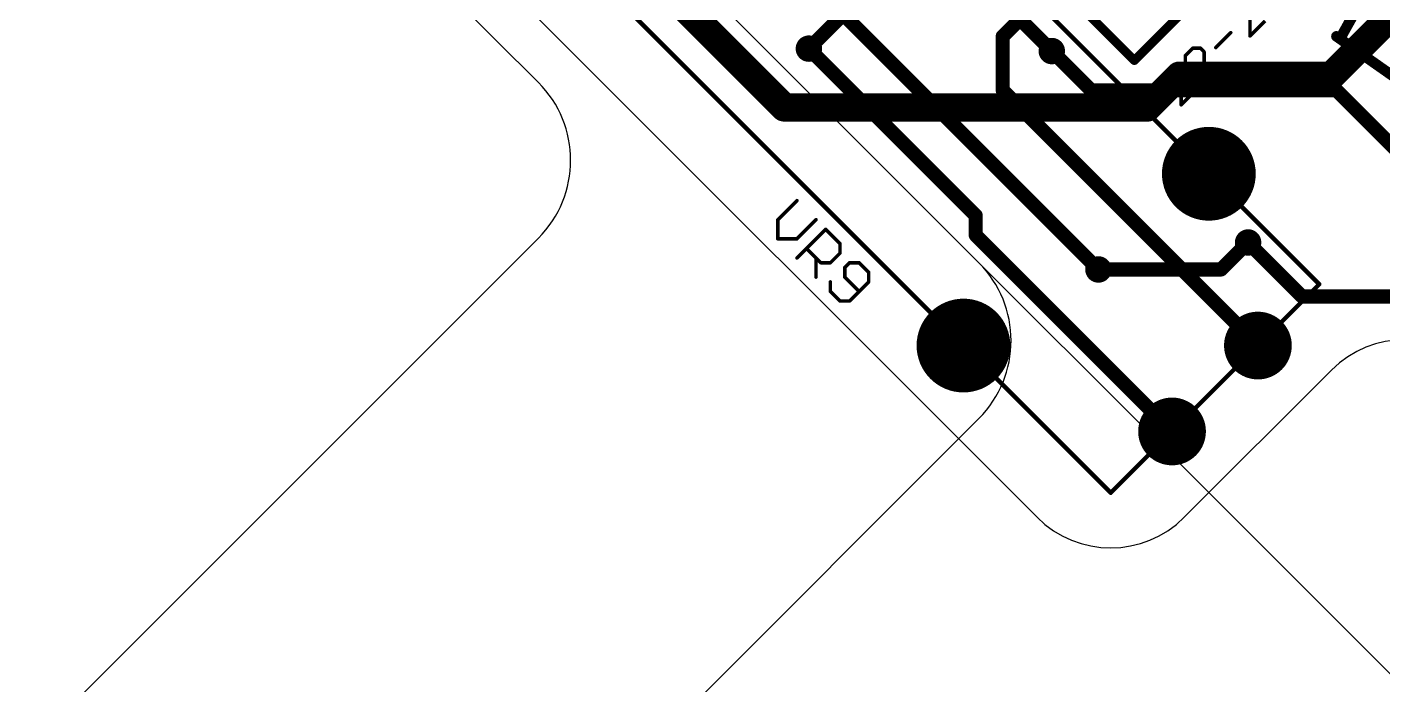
# Model space of a CAD drawing. Extents: x -76 to 580, y -41 to 95.
# Drawn here: x 455.26 to 494.33, y -8.36 to 10.59 of the extents above; entities that cross this region are included whole.
import ezdxf

# ---------------------------------------------------------------- set-up
doc = ezdxf.new("R2010")
doc.units = 0
for name, color, linetype in [('1', 22, 'CONTINUOUS'), ('16', 175, 'CONTINUOUS'), ('17', 82, 'CONTINUOUS'), ('18', 82, 'CONTINUOUS'), ('20', 7, 'CONTINUOUS'), ('21', 32, 'CONTINUOUS'), ('23', 7, 'CONTINUOUS'), ('25', 253, 'CONTINUOUS'), ('27', 253, 'CONTINUOUS'), ('29', 253, 'CONTINUOUS'), ('30', 253, 'CONTINUOUS'), ('44', 253, 'CONTINUOUS'), ('51', 53, 'CONTINUOUS'), ('57', 253, 'CONTINUOUS')]:
    doc.layers.add(name, color=color, linetype=linetype)

# ---------------------------------------------------------------- blocks, each defined once
blk = doc.blocks.new('ROUNDP')
at = {"const_width": 0.5}
blk.add_lwpolyline([(0, -0.25, 1), (0, 0.25, 1), (0, -0.25)], format="xyb", dxfattribs=at)
blk = doc.blocks.new('ROUNDV')
at = {"const_width": 0.5}
blk.add_lwpolyline([(0, -0.25, 1), (0, 0.25, 1), (0, -0.25)], format="xyb", dxfattribs=at)

msp = doc.modelspace()

# ---------------------------------------------------------------- linework, layer by layer
at = {"layer": '1'}
for points, const_width in [([(486.1359, 3.6062), (462.8721, 26.8701)], 0.4064), ([(493.1363, 10.3238), (496.1768, 15.7685)], 0.3048), ([(485.8248, 12.7703), (483.3782, 10.3238)], 0.4064), ([(477.7921, 9.9702), (482.6004, 5.1619)], 0.4064), ([(483.3782, 10.3238), (483.3782, 8.7681)], 0.4064), ([(492.9948, 10.3238), (496.3182, 7.9903)], 0.3048), ([(485.9238, 8.7681), (484.7924, 9.8995)], 0.4064), ([(490.7321, 1.4142), (483.3782, 8.7681)], 0.4064), ([(492.9948, 8.7681), (485.9238, 8.7681)], 0.4064), ([(496.8839, 4.879), (492.9948, 8.7681)], 0.4064), ([(482.6004, 4.5962), (482.6004, 5.1619)], 0.4064), ([(488.2572, -1.0607), (482.6004, 4.5962)], 0.4064), ([(492.0049, 2.8284), (490.4493, 4.3841)], 0.4064), ([(499.4012, 2.8284), (492.0049, 2.8284)], 0.4064)]:
    msp.add_lwpolyline(points, dxfattribs=dict(at, const_width=const_width))
for points, const_width in [([(477.8639, 10.042, 1), (477.7202, 9.8984)], 0.2032), ([(483.4798, 10.3238, 1), (483.2766, 10.3238)], 0.2032), ([(483.3064, 10.3956, 1), (483.45, 10.2519)], 0.2032), ([(493.0386, 10.3861, 1), (492.9511, 10.2614)], 0.1524), ([(493.0697, 10.3609, 1), (493.2028, 10.2866)], 0.1524), ([(484.8642, 9.9713, 1), (484.7206, 9.8277)], 0.2032), ([(483.45, 8.84, 1), (483.3064, 8.6963)], 0.2032), ([(483.2766, 8.7681, 1), (483.4798, 8.7681)], 0.2032), ([(485.9238, 8.8697, 1), (485.9238, 8.6665)], 0.2032), ([(485.8519, 8.6963, 1), (485.9956, 8.84)], 0.2032), ([(493.0667, 8.84, 1), (492.923, 8.6963)], 0.2032), ([(492.9948, 8.6665, 1), (492.9948, 8.8697)], 0.2032), ([(482.702, 5.1619, 1), (482.4988, 5.1619)], 0.2032), ([(482.5285, 5.09, 1), (482.6722, 5.2337)], 0.2032), ([(482.6722, 4.668, 1), (482.5285, 4.5244)], 0.2032), ([(482.4988, 4.5962, 1), (482.702, 4.5962)], 0.2032), ([(490.5211, 4.4559, 1), (490.3774, 4.3122)], 0.2032), ([(486.0641, 3.5344, 1), (486.2078, 3.6781)], 0.2032), ([(492.0049, 2.93, 1), (492.0049, 2.7268)], 0.2032), ([(491.9331, 2.7566, 1), (492.0767, 2.9003)], 0.2032), ([(490.6603, 1.3424, 1), (490.8039, 1.4861)], 0.2032), ([(488.1854, -1.1325, 1), (488.3291, -0.9888)], 0.2032)]:
    msp.add_lwpolyline(points, format="xyb", dxfattribs=dict(at, const_width=const_width))
at = {"layer": '16'}
for points, const_width in [([(477.0849, 8.2731), (462.3064, 23.0517)], 0.8128), ([(484.7924, 9.8995), (482.3882, 12.3037)], 0.4064), ([(495.399, 11.738), (492.8534, 9.1924)], 0.8128), ([(478.6781, 10.8562), (477.7921, 9.9702)], 0.4064), ([(488.4694, 9.1924), (487.5501, 8.2731)], 0.8128), ([(492.8534, 9.1924), (488.4694, 9.1924)], 0.8128), ([(487.5501, 8.2731), (477.0849, 8.2731)], 0.8128), ([(490.4493, 4.3841), (489.6714, 3.6062)], 0.4064), ([(489.6714, 3.6062), (486.1359, 3.6062)], 0.4064)]:
    msp.add_lwpolyline(points, dxfattribs=dict(at, const_width=const_width))
for points, const_width in [([(477.7202, 10.042, 1), (477.8639, 9.8984)], 0.2032), ([(484.7206, 9.8277, 1), (484.8642, 9.9713)], 0.2032), ([(488.4694, 9.3956, 1), (488.4694, 8.9892)], 0.4064), ([(488.613, 9.0487, 1), (488.3257, 9.3361)], 0.4064), ([(492.7097, 9.3361, 1), (492.9971, 9.0487)], 0.4064), ([(492.8534, 8.9892, 1), (492.8534, 9.3956)], 0.4064), ([(477.0849, 8.4763, 1), (477.0849, 8.0699)], 0.4064), ([(476.9413, 8.1295, 1), (477.2286, 8.4168)], 0.4064), ([(487.4064, 8.4168, 1), (487.6938, 8.1295)], 0.4064), ([(487.5501, 8.0699, 1), (487.5501, 8.4763)], 0.4064), ([(490.5211, 4.3122, 1), (490.3774, 4.4559)], 0.2032), ([(486.1359, 3.7078, 1), (486.1359, 3.5046)], 0.2032), ([(489.5996, 3.6781, 1), (489.7433, 3.5344)], 0.2032), ([(489.6714, 3.5046, 1), (489.6714, 3.7078)], 0.2032)]:
    msp.add_lwpolyline(points, format="xyb", dxfattribs=dict(at, const_width=const_width))
at = {"layer": '20'}
for p, q in [((484.3681, -3.5355), (458.2052, 22.6274)), ((492.8534, 0.7071), (488.6108, -3.5355))]:
    msp.add_line(p, q, dxfattribs=at)
for centre, start, end in [((494.9747, -1.4142), 45, 135), ((486.4895, -1.4142), 225, 315)]:
    msp.add_arc(centre, 3, start, end, dxfattribs=at)
at = {"layer": '21', "const_width": 0.254}
for points in [[(492.56, 15.0154), (487.1718, 9.6273)], [(487.1718, 9.6273), (484.0287, 12.7703)]]:
    msp.add_lwpolyline(points, dxfattribs=at)
at = {"layer": '21', "const_width": 0.127}
for points in [[(487.1269, 9.6722, 1), (487.2167, 9.5824)], [(487.1269, 9.5824, 1), (487.2167, 9.6722)]]:
    msp.add_lwpolyline(points, format="xyb", dxfattribs=at)
at = {"layer": '23'}
msp.add_point((492.4999, 3.182), dxfattribs=at)
at = {"layer": '25', "const_width": 0.1016}
for points in [[(477.4475, 5.5915), (476.8963, 5.0402)], [(476.8963, 5.0402), (476.8963, 4.489)], [(477.4475, 4.489), (477.9988, 5.0403)], [(477.4475, 3.9377), (478.2744, 4.7646)], [(478.2744, 4.7646), (478.6879, 4.3512)], [(476.8963, 4.489), (477.4475, 4.489)], [(478.6879, 4.3512), (478.6879, 4.0755)], [(478.1366, 3.7999), (477.7232, 4.2134)], [(477.9988, 3.9377), (477.9988, 3.3865)], [(478.6879, 4.0755), (478.4122, 3.7999)], [(478.4122, 3.7999), (478.1366, 3.7999)], [(478.9635, 3.7999), (478.8257, 3.6621)], [(478.8257, 3.6621), (478.8257, 3.3865)], [(479.2391, 3.7999), (478.9635, 3.7999)], [(479.5148, 3.5243), (479.2391, 3.7999)], [(479.5148, 3.2487), (479.5148, 3.5243)], [(478.4122, 3.2487), (478.4122, 2.973)], [(478.8257, 3.3865), (479.2391, 2.973)], [(478.9635, 2.6974), (479.5148, 3.2487)], [(478.4122, 2.973), (478.6879, 2.6974)], [(478.6879, 2.6974), (478.9635, 2.6974)]]:
    msp.add_lwpolyline(points, dxfattribs=at)
at = {"layer": '25', "const_width": 0.0508}
for points in [[(477.4655, 5.5735, 1), (477.4296, 5.6095)], [(476.9217, 5.0402, 1), (476.8709, 5.0402)], [(476.8783, 5.0582, 1), (476.9142, 5.0223)], [(478.0168, 5.0223, 1), (477.9808, 5.0582)], [(478.2924, 4.7826, 1), (478.2565, 4.7467)], [(478.2924, 4.7467, 1), (478.2565, 4.7826)], [(476.8963, 4.5144, 1), (476.8963, 4.4636)], [(476.8709, 4.489, 1), (476.9217, 4.489)], [(477.4296, 4.507, 1), (477.4655, 4.471)], [(477.4475, 4.4636, 1), (477.4475, 4.5144)], [(478.7133, 4.3512, 1), (478.6625, 4.3512)], [(478.6699, 4.3332, 1), (478.7058, 4.3691)], [(477.4296, 3.9557, 1), (477.4655, 3.9198)], [(477.7411, 4.2313, 1), (477.7052, 4.1954)], [(478.0242, 3.9377, 1), (477.9734, 3.9377)], [(478.6625, 4.0755, 1), (478.7133, 4.0755)], [(478.7058, 4.0576, 1), (478.6699, 4.0935)], [(478.1366, 3.8253, 1), (478.1366, 3.7745)], [(478.1187, 3.782, 1), (478.1546, 3.8179)], [(478.3943, 3.8179, 1), (478.4302, 3.782)], [(478.4122, 3.7745, 1), (478.4122, 3.8253)], [(478.8077, 3.6801, 1), (478.8436, 3.6441)], [(478.8511, 3.6621, 1), (478.8003, 3.6621)], [(478.9635, 3.8253, 1), (478.9635, 3.7745)], [(478.9815, 3.782, 1), (478.9455, 3.8179)], [(479.2571, 3.8179, 1), (479.2212, 3.782)], [(479.2391, 3.7745, 1), (479.2391, 3.8253)], [(479.5402, 3.5243, 1), (479.4894, 3.5243)], [(479.4968, 3.5063, 1), (479.5327, 3.5422)], [(477.9734, 3.3865, 1), (478.0242, 3.3865)], [(478.4376, 3.2487, 1), (478.3868, 3.2487)], [(478.8436, 3.4044, 1), (478.8077, 3.3685)], [(478.8003, 3.3865, 1), (478.8511, 3.3865)], [(479.4894, 3.2487, 1), (479.5402, 3.2487)], [(479.5327, 3.2307, 1), (479.4968, 3.2666)], [(478.3868, 2.973, 1), (478.4376, 2.973)], [(478.4302, 2.991, 1), (478.3943, 2.9551)], [(478.6879, 2.7228, 1), (478.6879, 2.672)], [(478.6699, 2.6794, 1), (478.7058, 2.7154)], [(478.9455, 2.7154, 1), (478.9815, 2.6794)], [(478.9635, 2.672, 1), (478.9635, 2.7228)], [(479.2212, 2.9551, 1), (479.2571, 2.991)]]:
    msp.add_lwpolyline(points, format="xyb", dxfattribs=at)
at = {"layer": '27', "const_width": 0.1016}
for points in [[(490.5034, 10.3366), (490.5034, 11.1994)], [(490.9348, 10.768), (490.5034, 10.3366)], [(489.5183, 9.9986), (489.9497, 10.4301)], [(488.8568, 9.9843), (488.6411, 9.7686)], [(488.6411, 9.7686), (488.6411, 9.5528)], [(489.0725, 9.9843), (488.8568, 9.9843)], [(489.1804, 9.8764), (489.0725, 9.9843)], [(489.1804, 9.0136), (489.1804, 9.8764)], [(489.6118, 9.445), (489.1804, 9.0136)], [(488.1953, 9.3228), (487.9796, 9.107)], [(487.9796, 9.107), (487.9796, 8.8913)], [(488.411, 9.3228), (488.1953, 9.3228)], [(488.5189, 9.2149), (488.411, 9.3228)], [(488.5189, 8.3521), (488.5189, 9.2149)], [(488.9503, 8.7835), (488.5189, 8.3521)]]:
    msp.add_lwpolyline(points, dxfattribs=at)
at = {"layer": '27', "const_width": 0.0508}
for points in [[(489.9677, 10.4121, 1), (489.9318, 10.448)], [(490.4854, 10.3545, 1), (490.5213, 10.3186)], [(490.478, 10.3366, 1), (490.5288, 10.3366)], [(488.6665, 9.7686, 1), (488.6157, 9.7685)], [(488.6231, 9.7865, 1), (488.6591, 9.7506)], [(488.8568, 10.0097, 1), (488.8568, 9.9589)], [(488.8748, 9.9663, 1), (488.8388, 10.0022)], [(489.0905, 10.0022, 1), (489.0546, 9.9663)], [(489.0725, 9.9589, 1), (489.0725, 10.0097)], [(489.2058, 9.8764, 1), (489.155, 9.8764)], [(489.1624, 9.8584, 1), (489.1983, 9.8944)], [(489.5004, 10.0166, 1), (489.5363, 9.9807)], [(488.6157, 9.5528, 1), (488.6665, 9.5528)], [(489.6297, 9.427, 1), (489.5938, 9.4629)], [(488.005, 9.107, 1), (487.9542, 9.107)], [(487.9616, 9.125, 1), (487.9975, 9.0891)], [(488.1953, 9.3482, 1), (488.1953, 9.2974)], [(488.2133, 9.3048, 1), (488.1773, 9.3407)], [(488.429, 9.3407, 1), (488.393, 9.3048)], [(488.411, 9.2974, 1), (488.411, 9.3482)], [(488.5443, 9.2149, 1), (488.4935, 9.2149)], [(488.5009, 9.1969, 1), (488.5368, 9.2329)], [(489.1624, 9.0315, 1), (489.1983, 8.9956)], [(489.155, 9.0136, 1), (489.2058, 9.0136)], [(487.9542, 8.8913, 1), (488.005, 8.8913)], [(488.9682, 8.7655, 1), (488.9323, 8.8014)], [(488.5009, 8.37, 1), (488.5368, 8.3341)], [(488.4935, 8.3521, 1), (488.5443, 8.3521)]]:
    msp.add_lwpolyline(points, format="xyb", dxfattribs=at)
at = {"layer": '44'}
for centre, radius in [((477.7921, 9.9702), 0.127), ((484.7924, 9.8995), 0.127), ((489.3179, 6.364), 0.85), ((490.4493, 4.3841), 0.127), ((486.1359, 3.6062), 0.127), ((482.2468, 1.4142), 0.85), ((490.7321, 1.4142), 0.6), ((488.2572, -1.0607), 0.6)]:
    msp.add_circle(centre, radius, dxfattribs=at)
at = {"layer": '51', "const_width": 0.127}
for points in [[(492.4999, 3.182), (461.3872, 34.2947)], [(455.3768, 28.2843), (486.4895, -2.8284)], [(486.4895, -2.8284), (492.4999, 3.182)]]:
    msp.add_lwpolyline(points, dxfattribs=at)
at = {"layer": '51', "const_width": 0.0635}
for points in [[(492.5223, 3.1595, 1), (492.4774, 3.2044)], [(492.4774, 3.1595, 1), (492.5223, 3.2044)], [(486.467, -2.806, 1), (486.5119, -2.8509)], [(486.467, -2.8509, 1), (486.5119, -2.806)]]:
    msp.add_lwpolyline(points, format="xyb", dxfattribs=at)
at = {"layer": '57'}
for p, q in [((438.1764, 48.3131), (505.5637, -19.0742)), ((469.9962, 8.9979), (432.5372, 46.4569)), ((482.6888, 3.8007), (459.6194, 26.8701)), ((446.4142, -19.0742), (469.9962, 4.5078)), ((482.6888, -0.6894), (451.8236, -31.5546))]:
    msp.add_line(p, q, dxfattribs=at)
for centre in [(467.7511, 6.7529), (480.4437, 1.5556)]:
    msp.add_arc(centre, 3.175, 315, 45, dxfattribs=at)

# ---------------------------------------------------------------- block references
at = {"layer": '17', "rotation": 135}
for p, xscale, yscale in [((489.3179, 6.364), 2.55, 2.55), ((489.3179, 6.364), 2.55, 2.55), ((482.2468, 1.4142), 2.55, 2.55), ((482.2468, 1.4142), 2.55, 2.55), ((490.7321, 1.4142), 1.8, 1.8), ((490.7321, 1.4142), 1.8, 1.8), ((488.2572, -1.0607), 1.8, 1.8), ((488.2572, -1.0607), 1.8, 1.8)]:
    msp.add_blockref('ROUNDP', p, dxfattribs=dict(at, xscale=xscale, yscale=yscale))
at = {"layer": '18', "xscale": 0.6096, "yscale": 0.6096}
for p in [(477.7921, 9.9702), (477.7921, 9.9702), (484.7924, 9.8995), (484.7924, 9.8995), (490.4493, 4.3841), (490.4493, 4.3841), (486.1359, 3.6062), (486.1359, 3.6062)]:
    msp.add_blockref('ROUNDV', p, dxfattribs=at)
at = {"layer": '29', "xscale": 0.762, "yscale": 0.762}
for p in [(477.7921, 9.9702), (484.7924, 9.8995), (490.4493, 4.3841), (486.1359, 3.6062)]:
    msp.add_blockref('ROUNDV', p, dxfattribs=at)
at = {"layer": '29', "rotation": 135}
for p, xscale, yscale in [((489.3179, 6.364), 2.7024, 2.7024), ((482.2468, 1.4142), 2.7024, 2.7024), ((490.7321, 1.4142), 1.9524, 1.9524), ((488.2572, -1.0607), 1.9524, 1.9524)]:
    msp.add_blockref('ROUNDP', p, dxfattribs=dict(at, xscale=xscale, yscale=yscale))
at = {"layer": '30', "xscale": 0.762, "yscale": 0.762}
for p in [(477.7921, 9.9702), (484.7924, 9.8995), (490.4493, 4.3841), (486.1359, 3.6062)]:
    msp.add_blockref('ROUNDV', p, dxfattribs=at)
at = {"layer": '30', "rotation": 135}
for p, xscale, yscale in [((489.3179, 6.364), 2.7024, 2.7024), ((482.2468, 1.4142), 2.7024, 2.7024), ((490.7321, 1.4142), 1.9524, 1.9524), ((488.2572, -1.0607), 1.9524, 1.9524)]:
    msp.add_blockref('ROUNDP', p, dxfattribs=dict(at, xscale=xscale, yscale=yscale))

doc.saveas('drawing.dxf')
